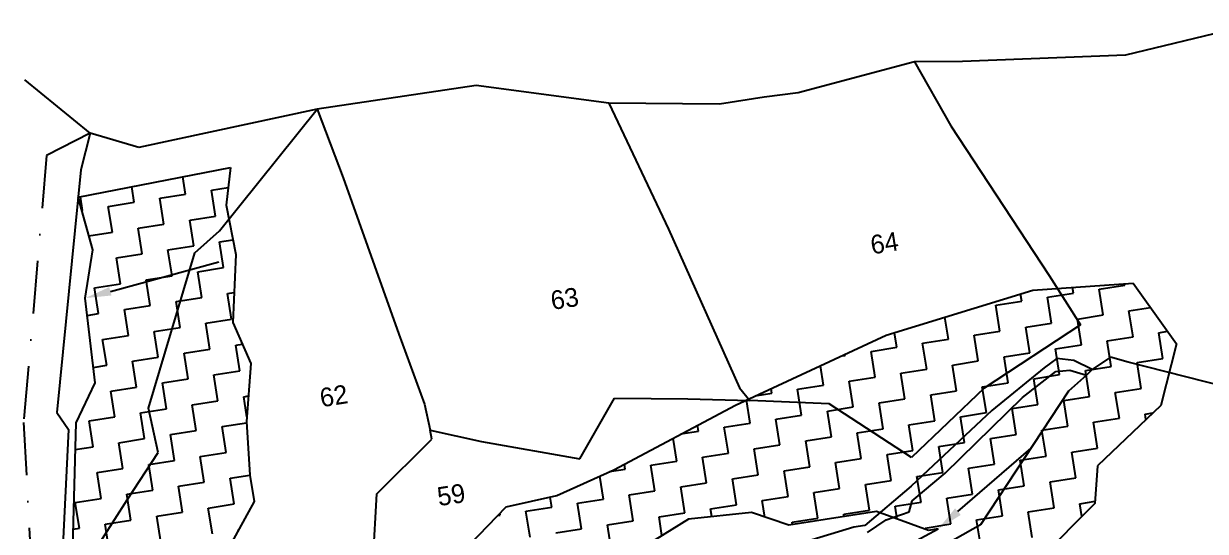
# Model space of a CAD drawing. Header units: metres. Extents: x 327602 to 331482, y 1805743 to 1809542.
# Drawn here: x 327743 to 328862, y 1807227 to 1807708 of the extents above; entities that cross this region are included whole.
import ezdxf
from ezdxf.enums import TextEntityAlignment as Align

# ---------------------------------------------------------------- set-up
doc = ezdxf.new("R2010")
doc.units = ezdxf.units.M
doc.header["$MEASUREMENT"] = 0
doc.linetypes.add('DASHDOT', pattern=[1, 0.5, -0.25, 0, -0.25])
doc.linetypes.add('DIVIDE', pattern=[31.75, 12.7, -6.35, 0, -6.35, 0, -6.35])
for name, color, linetype in [('POLY_HATCH', 12, 'Continuous'), ('POLY_PARCEL', 6, 'Continuous'), ('POLY_WATER', 4, 'Continuous'), ('SYM_ARROW', 1, 'Continuous'), ('TEXT_PARCEL', 7, 'Continuous'), ('V_BOUND_LINE', 7, 'Continuous'), ('V_BOUND_STREAM_LINE', 7, 'DASHDOT'), ('V_DIVIDE_LINE', 7, 'DIVIDE')]:
    doc.layers.add(name, color=color, linetype=linetype)
doc.styles.add('TEXT_MAP', font='', dxfattribs={"height": 0.2})
doc.styles.get('TEXT_MAP').set_extended_font_data('Kruti Dev 050')

msp = doc.modelspace()

# ---------------------------------------------------------------- linework, layer by layer
at = {"layer": 'POLY_HATCH'}
for p, q in [((327794.9, 1807543.6), (327939.2, 1807571.8)), ((327939.2, 1807571.8), (327935.2, 1807536)), ((327808.8, 1807493.9), (327794.9, 1807543.6)), ((327935.2, 1807536), (327944.1, 1807489.5)), ((327801.6, 1807448.1), (327808.8, 1807493.9)), ((327944.1, 1807489.5), (327941.3, 1807425.1)), ((328699.1, 1807455.5), (328794, 1807462.4)), ((328794, 1807462.4), (328835, 1807404.9)), ((328560.1, 1807413), (328699.1, 1807455.5)), ((327810.9, 1807368), (327801.6, 1807448.1)), ((327941.3, 1807425.1), (327958.6, 1807386.2)), ((328417.4, 1807346.9), (328560.1, 1807413)), ((328835, 1807404.9), (328820.2, 1807346.6)), ((327958.6, 1807386.2), (327954.4, 1807331.2)), ((327792.9, 1807330), (327810.9, 1807368)), ((328302.1, 1807285.7), (328417.4, 1807346.9)), ((328820.2, 1807346.6), (328760.3, 1807289.3)), ((327789.5, 1807200.6), (327792.9, 1807330)), ((327954.4, 1807331.2), (327957.6, 1807280.6)), ((328248.4, 1807261.3), (328302.1, 1807285.7)), ((328760.3, 1807289.3), (328757.9, 1807253.7)), ((327957.6, 1807280.6), (327961.5, 1807255.6)), ((328200.4, 1807250.6), (328248.4, 1807261.3)), ((327961.5, 1807255.6), (327924.1, 1807187.4)), ((328166, 1807214.8), (328200.4, 1807250.6)), ((328757.9, 1807253.7), (328670.7, 1807166.6)), ((328372.8, 1807239), (328325.7, 1807209.5)), ((328432.6, 1807245.2), (328372.8, 1807239)), ((328468.1, 1807233.2), (328432.6, 1807245.2)), ((328550.9, 1807246.1), (328468.1, 1807233.2)), ((328600.1, 1807228.3), (328550.9, 1807246.1)), ((328537.1, 1807191.2), (328609.5, 1807229.7)), ((328609.5, 1807229.7), (328600.1, 1807228.3))]:
    msp.add_line(p, q, dxfattribs=at)
at = {"layer": 'POLY_HATCH', "linetype": 'Continuous'}
for p, q in [((327896.7, 1807546.4), (327894.1, 1807563)), ((327847.9, 1807538.8), (327845.6, 1807553.5)), ((327921.2, 1807550.2), (327937, 1807552.7)), ((327799, 1807531.1), (327797, 1807544)), ((327872.3, 1807542.6), (327896.7, 1807546.4)), ((327876.1, 1807518.2), (327872.3, 1807542.6)), ((327925, 1807525.8), (327921.2, 1807550.2)), ((327798.4, 1807531), (327799, 1807531.1)), ((327823.5, 1807534.9), (327847.9, 1807538.8)), ((327827.3, 1807510.5), (327823.5, 1807534.9)), ((327900.6, 1807522), (327925, 1807525.8)), ((327904.4, 1807497.6), (327900.6, 1807522)), ((327805.1, 1807507), (327827.3, 1807510.5)), ((327851.7, 1807514.3), (327876.1, 1807518.2)), ((327855.5, 1807489.9), (327851.7, 1807514.3)), ((327880, 1807493.7), (327904.4, 1807497.6)), ((327928.8, 1807501.4), (327941.4, 1807503.4)), ((327932.7, 1807477), (327928.8, 1807501.4)), ((327831.1, 1807486.1), (327855.5, 1807489.9)), ((327834.9, 1807461.7), (327831.1, 1807486.1)), ((327883.8, 1807469.3), (327880, 1807493.7)), ((327908.2, 1807473.1), (327932.7, 1807477)), ((327859.4, 1807465.5), (327883.8, 1807469.3)), ((327863.2, 1807441), (327859.4, 1807465.5)), ((327912, 1807448.7), (327908.2, 1807473.1)), ((327810.5, 1807457.8), (327834.9, 1807461.7)), ((327814.3, 1807433.4), (327810.5, 1807457.8)), ((327936.5, 1807452.5), (327942.5, 1807453.5)), ((327940.3, 1807428.1), (327936.5, 1807452.5)), ((328688.5, 1807445.1), (328687.5, 1807451.9)), ((328713, 1807448.9), (328737.4, 1807452.8)), ((328737.4, 1807452.8), (328736.5, 1807458.2)), ((328761.8, 1807456.6), (328786.3, 1807460.4)), ((328765.7, 1807432.2), (328761.8, 1807456.6)), ((328786.3, 1807460.4), (328786, 1807461.8)), ((327838.8, 1807437.2), (327863.2, 1807441)), ((327887.6, 1807444.9), (327912, 1807448.7)), ((327891.4, 1807420.4), (327887.6, 1807444.9)), ((328664.1, 1807441.3), (328688.5, 1807445.1)), ((328667.9, 1807416.9), (328664.1, 1807441.3)), ((328716.8, 1807424.5), (328713, 1807448.9)), ((327803.5, 1807431.7), (327814.3, 1807433.4)), ((327842.6, 1807412.8), (327838.8, 1807437.2)), ((328619.1, 1807409.2), (328615.8, 1807430)), ((328741.2, 1807428.3), (328765.7, 1807432.2)), ((328790.1, 1807436), (328810.6, 1807439.2)), ((328793.9, 1807411.6), (328790.1, 1807436)), ((327867, 1807416.6), (327891.4, 1807420.4)), ((327915.9, 1807424.3), (327940.3, 1807428.1)), ((327919.7, 1807399.8), (327915.9, 1807424.3)), ((328692.4, 1807420.7), (328716.8, 1807424.5)), ((328696.2, 1807396.3), (328692.4, 1807420.7)), ((328745, 1807403.9), (328741.2, 1807428.3)), ((327818.1, 1807409), (327842.6, 1807412.8)), ((327822, 1807384.5), (327818.1, 1807409)), ((327870.8, 1807392.2), (327867, 1807416.6)), ((328570.2, 1807401.6), (328568, 1807415.4)), ((328594.6, 1807405.4), (328619.1, 1807409.2)), ((328643.5, 1807413), (328667.9, 1807416.9)), ((328647.3, 1807388.6), (328643.5, 1807413)), ((328769.5, 1807407.7), (328793.9, 1807411.6)), ((328773.3, 1807383.3), (328769.5, 1807407.7)), ((328818.3, 1807415.4), (328826.6, 1807416.7)), ((328822.2, 1807391), (328818.3, 1807415.4)), ((327895.3, 1807396), (327919.7, 1807399.8)), ((327899.1, 1807371.6), (327895.3, 1807396)), ((327944.1, 1807403.7), (327950.4, 1807404.6)), ((327948, 1807379.2), (327944.1, 1807403.7)), ((328545.8, 1807397.7), (328570.2, 1807401.6)), ((328549.6, 1807373.3), (328545.8, 1807397.7)), ((328598.5, 1807381), (328594.6, 1807405.4)), ((328671.8, 1807392.4), (328696.2, 1807396.3)), ((328720.6, 1807400.1), (328745, 1807403.9)), ((328724.4, 1807375.7), (328720.6, 1807400.1)), ((327809.2, 1807382.5), (327822, 1807384.5)), ((327846.4, 1807388.4), (327870.8, 1807392.2)), ((327850.2, 1807363.9), (327846.4, 1807388.4)), ((328500.7, 1807365.7), (328497.8, 1807384.1)), ((328517.8, 1807393.4), (328521.3, 1807393.9)), ((328521.3, 1807393.9), (328521.2, 1807394.9)), ((328622.9, 1807384.8), (328647.3, 1807388.6)), ((328626.7, 1807360.4), (328622.9, 1807384.8)), ((328675.6, 1807368), (328671.8, 1807392.4)), ((328797.7, 1807387.1), (328822.2, 1807391)), ((328801.6, 1807362.7), (328797.7, 1807387.1)), ((327923.5, 1807375.4), (327948, 1807379.2)), ((327927.3, 1807351), (327923.5, 1807375.4)), ((328525.2, 1807369.5), (328549.6, 1807373.3)), ((328574, 1807377.1), (328598.5, 1807381)), ((328577.9, 1807352.7), (328574, 1807377.1)), ((328700, 1807371.8), (328724.4, 1807375.7)), ((328748.9, 1807379.5), (328773.3, 1807383.3)), ((328752.7, 1807355), (328748.9, 1807379.5)), ((327825.8, 1807360.1), (327850.2, 1807363.9)), ((327874.7, 1807367.8), (327899.1, 1807371.6)), ((327878.5, 1807343.3), (327874.7, 1807367.8)), ((328451.9, 1807358), (328451.2, 1807362.5)), ((328476.3, 1807361.8), (328500.7, 1807365.7)), ((328480.1, 1807337.4), (328476.3, 1807361.8)), ((328529, 1807345.1), (328525.2, 1807369.5)), ((328651.2, 1807364.2), (328675.6, 1807368)), ((328655, 1807339.7), (328651.2, 1807364.2)), ((328703.8, 1807347.4), (328700, 1807371.8)), ((328777.1, 1807358.9), (328801.6, 1807362.7)), ((327829.6, 1807335.7), (327825.8, 1807360.1)), ((327902.9, 1807347.1), (327927.3, 1807351)), ((327951.8, 1807354.8), (327956.3, 1807355.5)), ((327954.8, 1807335.7), (327951.8, 1807354.8)), ((328431.3, 1807329.8), (328427.8, 1807351.7)), ((328436.1, 1807355.5), (328451.9, 1807358)), ((328553.4, 1807348.9), (328577.9, 1807352.7)), ((328602.3, 1807356.5), (328626.7, 1807360.4)), ((328606.1, 1807332.1), (328602.3, 1807356.5)), ((328728.3, 1807351.2), (328752.7, 1807355)), ((328732.1, 1807326.8), (328728.3, 1807351.2)), ((328781, 1807334.4), (328777.1, 1807358.9)), ((327854.1, 1807339.5), (327878.5, 1807343.3)), ((327857.9, 1807315.1), (327854.1, 1807339.5)), ((327906.7, 1807322.7), (327902.9, 1807347.1)), ((328504.6, 1807341.2), (328529, 1807345.1)), ((328508.4, 1807316.8), (328504.6, 1807341.2)), ((328557.3, 1807324.4), (328553.4, 1807348.9)), ((328630.5, 1807335.9), (328655, 1807339.7)), ((328679.4, 1807343.6), (328703.8, 1807347.4)), ((328683.2, 1807319.1), (328679.4, 1807343.6)), ((328805.4, 1807338.3), (328812.7, 1807339.4)), ((327805.2, 1807331.8), (327829.6, 1807335.7)), ((327809, 1807307.4), (327805.2, 1807331.8)), ((327931.2, 1807326.5), (327954.5, 1807330.2)), ((328406.8, 1807325.9), (328431.3, 1807329.8)), ((328455.7, 1807333.6), (328480.1, 1807337.4)), ((328459.5, 1807309.1), (328455.7, 1807333.6)), ((328581.7, 1807328.3), (328606.1, 1807332.1)), ((328585.5, 1807303.8), (328581.7, 1807328.3)), ((328634.4, 1807311.5), (328630.5, 1807335.9)), ((328756.5, 1807330.6), (328781, 1807334.4)), ((328760.3, 1807306.2), (328756.5, 1807330.6)), ((328806.2, 1807333.2), (328805.4, 1807338.3)), ((327882.3, 1807318.9), (327906.7, 1807322.7)), ((327886.1, 1807294.5), (327882.3, 1807318.9)), ((327935, 1807302.1), (327931.2, 1807326.5)), ((328365.8, 1807319.5), (328382.4, 1807322.1)), ((328382.4, 1807322.1), (328381.5, 1807327.8)), ((328410.7, 1807301.5), (328406.8, 1807325.9)), ((328484, 1807313), (328508.4, 1807316.8)), ((328532.8, 1807320.6), (328557.3, 1807324.4)), ((328536.6, 1807296.2), (328532.8, 1807320.6)), ((328658.8, 1807315.3), (328683.2, 1807319.1)), ((328707.7, 1807323), (328732.1, 1807326.8)), ((328711.5, 1807298.5), (328707.7, 1807323)), ((327792.2, 1807304.8), (327809, 1807307.4)), ((327833.4, 1807311.2), (327857.9, 1807315.1)), ((327837.3, 1807286.8), (327833.4, 1807311.2)), ((328361.8, 1807293.8), (328358.4, 1807315.6)), ((328435.1, 1807305.3), (328459.5, 1807309.1)), ((328487.8, 1807288.5), (328484, 1807313)), ((328609.9, 1807307.7), (328634.4, 1807311.5)), ((328613.8, 1807283.2), (328609.9, 1807307.7)), ((328662.6, 1807290.9), (328658.8, 1807315.3)), ((328735.9, 1807302.4), (328760.3, 1807306.2)), ((327861.7, 1807290.6), (327886.1, 1807294.5)), ((327910.6, 1807298.3), (327935, 1807302.1)), ((327914.4, 1807273.9), (327910.6, 1807298.3)), ((328386.2, 1807297.7), (328410.7, 1807301.5)), ((328390.1, 1807273.2), (328386.2, 1807297.7)), ((328438.9, 1807280.9), (328435.1, 1807305.3)), ((328512.2, 1807292.4), (328536.6, 1807296.2)), ((328561.1, 1807300), (328585.5, 1807303.8)), ((328564.9, 1807275.6), (328561.1, 1807300)), ((328687.1, 1807294.7), (328711.5, 1807298.5)), ((328690.9, 1807270.3), (328687.1, 1807294.7)), ((328739.7, 1807277.9), (328735.9, 1807302.4)), ((327812.8, 1807283), (327837.3, 1807286.8)), ((327865.5, 1807266.2), (327861.7, 1807290.6)), ((328298.2, 1807283.9), (328312.9, 1807286.2)), ((328312.9, 1807286.2), (328312.2, 1807291)), ((328337.4, 1807290), (328361.8, 1807293.8)), ((328341.2, 1807265.6), (328337.4, 1807290)), ((328463.4, 1807284.7), (328487.8, 1807288.5)), ((328467.2, 1807260.3), (328463.4, 1807284.7)), ((328516, 1807267.9), (328512.2, 1807292.4)), ((328589.3, 1807279.4), (328613.8, 1807283.2)), ((328638.2, 1807287.1), (328662.6, 1807290.9)), ((328642, 1807262.6), (328638.2, 1807287.1)), ((327816.7, 1807258.6), (327812.8, 1807283)), ((327890, 1807270), (327914.4, 1807273.9)), ((327938.8, 1807277.7), (327957.6, 1807280.6)), ((327942.6, 1807253.3), (327938.8, 1807277.7)), ((328292.3, 1807257.9), (328288.9, 1807279.7)), ((328365.6, 1807269.4), (328390.1, 1807273.2)), ((328414.5, 1807277.1), (328438.9, 1807280.9)), ((328418.3, 1807252.6), (328414.5, 1807277.1)), ((328540.5, 1807271.8), (328564.9, 1807275.6)), ((328593.2, 1807255), (328589.3, 1807279.4)), ((328715.3, 1807274.1), (328739.7, 1807277.9)), ((328719.1, 1807249.7), (328715.3, 1807274.1)), ((327841.1, 1807262.4), (327865.5, 1807266.2)), ((327844.9, 1807238), (327841.1, 1807262.4)), ((327893.8, 1807245.6), (327890, 1807270)), ((328316.8, 1807261.8), (328341.2, 1807265.6)), ((328320.6, 1807237.3), (328316.8, 1807261.8)), ((328369.5, 1807245), (328365.6, 1807269.4)), ((328491.6, 1807264.1), (328516, 1807267.9)), ((328495.4, 1807239.7), (328491.6, 1807264.1)), ((328544.3, 1807247.3), (328540.5, 1807271.8)), ((328617.6, 1807258.8), (328642, 1807262.6)), ((328666.5, 1807266.5), (328690.9, 1807270.3)), ((328670.3, 1807242), (328666.5, 1807266.5)), ((327792.2, 1807254.7), (327816.7, 1807258.6)), ((327796.1, 1807230.3), (327792.2, 1807254.7)), ((327918.2, 1807249.4), (327942.6, 1807253.3)), ((328219, 1807246.5), (328243.5, 1807250.3)), ((328243.5, 1807250.3), (328242, 1807259.8)), ((328267.9, 1807254.1), (328292.3, 1807257.9)), ((328271.7, 1807229.7), (328267.9, 1807254.1)), ((328393.9, 1807248.8), (328418.3, 1807252.6)), ((328442.7, 1807256.5), (328467.2, 1807260.3)), ((328445.2, 1807240.9), (328442.7, 1807256.5)), ((328568.7, 1807251.2), (328593.2, 1807255)), ((328570.6, 1807239), (328568.7, 1807251.2)), ((328621.4, 1807234.4), (328617.6, 1807258.8)), ((328694.7, 1807245.8), (328719.1, 1807249.7)), ((328743.6, 1807253.5), (328758, 1807255.8)), ((328745.5, 1807241.3), (328743.6, 1807253.5)), ((327869.4, 1807241.8), (327893.8, 1807245.6)), ((327873.2, 1807217.3), (327869.4, 1807241.8)), ((327922, 1807225), (327918.2, 1807249.4)), ((328192.5, 1807242.3), (328194.6, 1807242.6)), ((328194.6, 1807242.6), (328194.4, 1807244.3)), ((328222.9, 1807222), (328219, 1807246.5)), ((328345, 1807241.2), (328369.5, 1807245)), ((328347.8, 1807223.4), (328345, 1807241.2)), ((328395.1, 1807241.3), (328393.9, 1807248.8)), ((328471, 1807235.9), (328495.4, 1807239.7)), ((328519.9, 1807243.5), (328544.3, 1807247.3)), ((328520.2, 1807241.3), (328519.9, 1807243.5)), ((328645.8, 1807238.2), (328670.3, 1807242)), ((328698.5, 1807221.4), (328694.7, 1807245.8)), ((327790.2, 1807229.4), (327796.1, 1807230.3)), ((327820.5, 1807234.1), (327844.9, 1807238)), ((327824.3, 1807209.7), (327820.5, 1807234.1)), ((327946.5, 1807228.8), (327946.8, 1807228.9)), ((327946.5, 1807228.4), (327946.5, 1807228.8)), ((328247.3, 1807225.9), (328271.7, 1807229.7)), ((328296.2, 1807233.5), (328320.6, 1807237.3)), ((328300, 1807209.1), (328296.2, 1807233.5)), ((328471.3, 1807233.7), (328471, 1807235.9)), ((328597, 1807230.5), (328621.4, 1807234.4)), ((328597.2, 1807229.3), (328597, 1807230.5)), ((328649.7, 1807213.8), (328645.8, 1807238.2))]:
    msp.add_line(p, q, dxfattribs=at)
at = {"layer": 'POLY_PARCEL'}
for p, q in [((328587, 1807671.8), (328621.4, 1807611.1)), ((328297.6, 1807632.5), (328354.1, 1807513.4)), ((327928.7, 1807511.7), (328021.4, 1807626.8)), ((328021.4, 1807626.8), (328046, 1807562)), ((328621.4, 1807611.1), (328714.6, 1807469.6)), ((328046, 1807562), (328098.5, 1807414.1)), ((327905.3, 1807491.1), (327928.7, 1807511.7)), ((328354.1, 1807513.4), (328421.1, 1807363.3)), ((327861.5, 1807343.9), (327905.3, 1807491.1)), ((328714.6, 1807469.6), (328744.2, 1807422.8)), ((328744.2, 1807422.8), (328652.9, 1807363)), ((328098.5, 1807414.1), (328123, 1807347.8)), ((328721.6, 1807391.1), (328709.7, 1807382.2)), ((328737.9, 1807389.2), (328721.6, 1807391.1)), ((328755.2, 1807380.4), (328737.9, 1807389.2)), ((328772.6, 1807392.1), (328755.2, 1807380.4)), ((328789.3, 1807387.6), (328772.6, 1807392.1)), ((328879.9, 1807364.6), (328789.3, 1807387.6)), ((328709.7, 1807382.2), (328660.1, 1807341.6)), ((328689.2, 1807354.1), (328720.9, 1807378.6)), ((328720.9, 1807378.6), (328734, 1807379.8)), ((328749.8, 1807375.1), (328732.7, 1807360.1)), ((328734, 1807379.8), (328749.8, 1807375.1)), ((328755.2, 1807380.4), (328749.8, 1807375.1)), ((328421.1, 1807363.3), (328431, 1807351.3)), ((328652.9, 1807363), (328584.2, 1807297.2)), ((328270.1, 1807295.9), (328302.8, 1807353.4)), ((328302.8, 1807353.4), (328372.2, 1807352.7)), ((328372.2, 1807352.7), (328431, 1807351.3)), ((328506.1, 1807348), (328431, 1807351.3)), ((328616.1, 1807282.4), (328689.2, 1807354.1)), ((328732.7, 1807360.1), (328649.5, 1807233.5)), ((327870.8, 1807301.9), (327861.5, 1807343.9)), ((328123, 1807347.8), (328128.2, 1807323.1)), ((328584.2, 1807297.2), (328506.1, 1807348)), ((328660.1, 1807341.6), (328599.7, 1807285.1)), ((328128.2, 1807323.1), (328176.9, 1807312.4)), ((328130, 1807314.5), (328128.2, 1807323.1)), ((328077.7, 1807262.9), (328130, 1807314.5)), ((328176.9, 1807312.4), (328270.1, 1807295.9)), ((327841.3, 1807257.3), (327870.8, 1807301.9)), ((328599.7, 1807285.1), (328583.8, 1807270)), ((328584.7, 1807256.1), (328616.1, 1807282.4)), ((328067.6, 1807076.2), (328077.7, 1807262.9)), ((328583.8, 1807270), (328539.9, 1807233)), ((327806.4, 1807202.2), (327841.3, 1807257.3)), ((328581.8, 1807245.9), (328584.7, 1807256.1)), ((328560, 1807238.1), (328581.8, 1807245.9)), ((328529.5, 1807231.4), (328482.9, 1807217)), ((328539.9, 1807233), (328529.5, 1807231.4)), ((328542.6, 1807226.4), (328560, 1807238.1)), ((328649.5, 1807233.5), (328578.3, 1807193.5))]:
    msp.add_line(p, q, dxfattribs=at)
at = {"layer": 'POLY_WATER'}
for p, q in [((327806.3, 1807604.3), (327797.5, 1807569.4)), ((327797.5, 1807569.4), (327774.6, 1807340)), ((327774.6, 1807340), (327785.8, 1807323.7)), ((327785.8, 1807323.7), (327779.6, 1807197))]:
    msp.add_line(p, q, dxfattribs=at)
at = {"layer": 'SYM_ARROW'}
for p, q in [((327825.4, 1807454.5), (327928.1, 1807482.4)), ((328628.1, 1807246), (328697.3, 1807306.2))]:
    msp.add_line(p, q, dxfattribs=at)
for points in [[(327826.5, 1807450.6), (327824.4, 1807458.5), (327801.6, 1807448.1)], [(328630.8, 1807242.9), (328625.4, 1807249.1), (328609.5, 1807229.7)]]:
    msp.add_solid(points, dxfattribs=at)
at = {"layer": 'V_BOUND_LINE'}
for p, q in [((328910.2, 1807707.9), (328786.9, 1807678.2)), ((328786.9, 1807678.2), (328632.4, 1807672.2)), ((328587, 1807671.8), (328476.7, 1807642.4)), ((328632.4, 1807672.2), (328587, 1807671.8)), ((328171.7, 1807649.4), (328021.4, 1807626.8)), ((328297.6, 1807632.5), (328171.7, 1807649.4)), ((328476.7, 1807642.4), (328444.5, 1807638.2)), ((328402.3, 1807631.6), (328297.6, 1807632.5)), ((328444.5, 1807638.2), (328402.3, 1807631.6)), ((328021.4, 1807626.8), (327852.5, 1807590.8)), ((327852.5, 1807590.8), (327806.3, 1807604.3))]:
    msp.add_line(p, q, dxfattribs=at)
at = {"layer": 'V_BOUND_STREAM_LINE', "ltscale": 100}
for p, q in [((327806.3, 1807604.3), (327765.1, 1807583)), ((327765.1, 1807583), (327743.3, 1807330.5)), ((327743.3, 1807330.5), (327750, 1807201.9))]:
    msp.add_line(p, q, dxfattribs=at)
at = {"layer": 'V_DIVIDE_LINE', "ltscale": 10}
msp.add_line((327806.3, 1807604.3), (327744.5, 1807654.7), dxfattribs=at)

# ---------------------------------------------------------------- texts
at = {"layer": 'TEXT_PARCEL', "style": 'TEXT_MAP'}
for s, p in [('64', (328558.5, 1807500.3)), ('63', (328255.6, 1807447.7)), ('62', (328037, 1807355.6)), ('59', (328148.2, 1807262))]:
    msp.add_text(s, height=17.8, rotation=8.8984, dxfattribs=at).set_placement(p, align=Align.MIDDLE)

doc.saveas('drawing.dxf')
